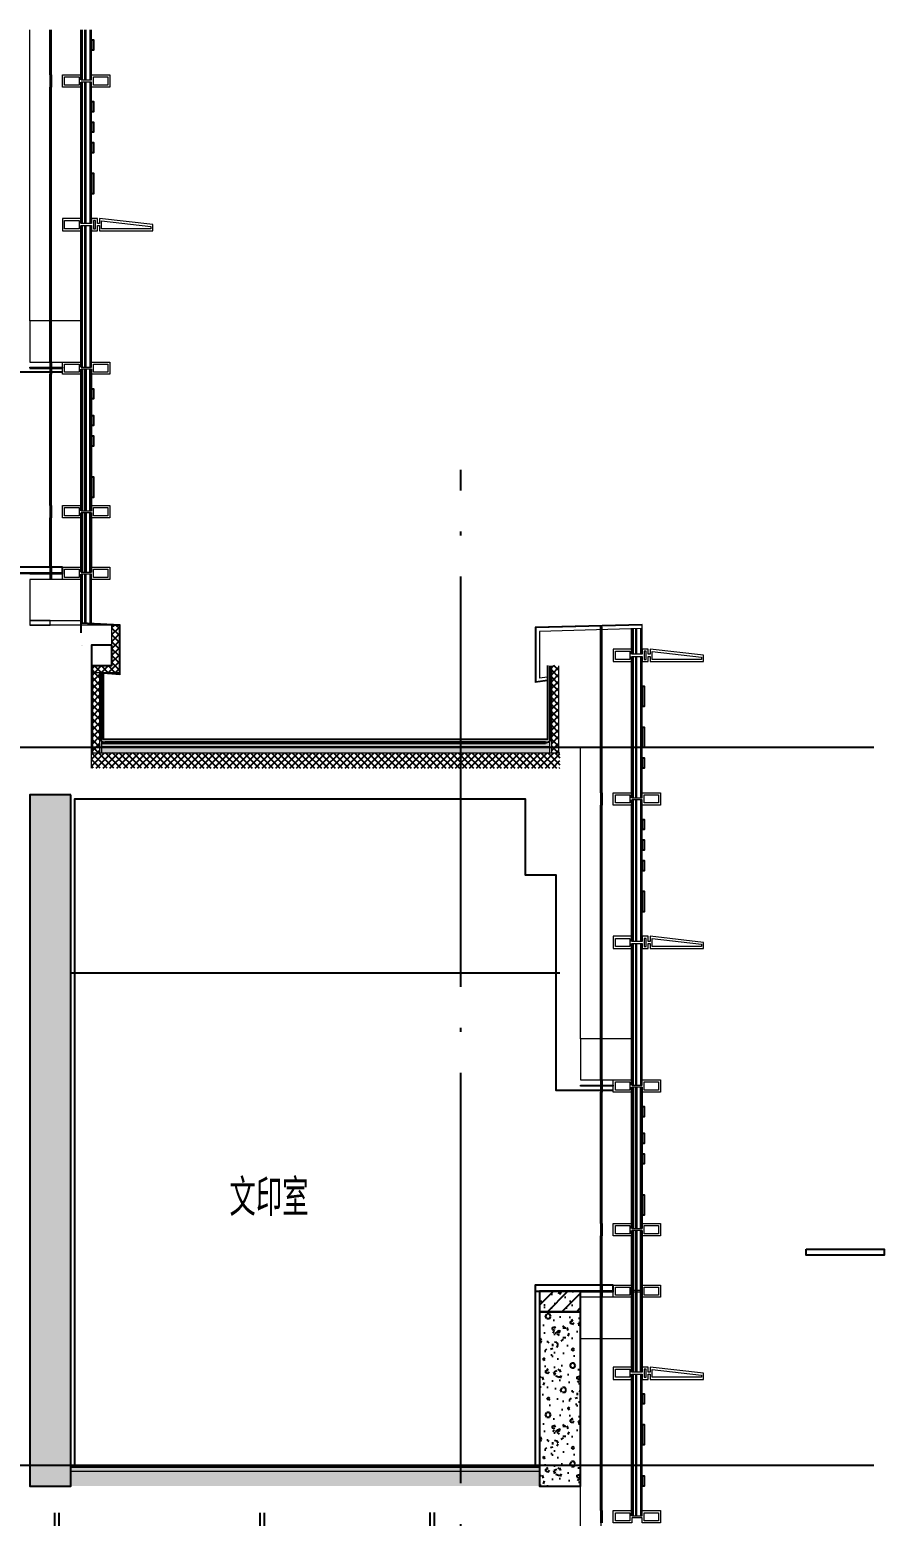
# Model space of a CAD drawing. Extents: x 1147314 to 1218578, y -272074 to -241968.
# Drawn here: x 1199896 to 1204059, y -259915 to -252668 of the extents above; entities that cross this region are included whole.
import ezdxf

# ---------------------------------------------------------------- set-up
doc = ezdxf.new("R2010")
doc.units = 0
doc.header["$LTSCALE"] = 1000
doc.header["$MEASUREMENT"] = 0
doc.linetypes.add('230303生产综合楼-平面图_t8$0$DOTE', pattern=[2.42, 2, -0.2, 0.02, -0.2])
doc.linetypes.add('DASH', pattern=[0.35, 0.25, -0.1])
for name, color, linetype in [('A-DOOR-FIRE', 4, 'Continuous'), ('A-SECT-SURF', 6, 'Continuous'), ('A-看线', 115, 'Continuous'), ('DOTE', 1, 'Continuous'), ('FF-窗帘-JYZS', 8, 'Continuous'), ('LY_MC_section A', 140, 'Continuous'), ('PUB_HATCH', 8, 'Continuous'), ('PUB_TEXT', 7, 'Continuous'), ('SURFACE', 6, 'Continuous'), ('WALL', 255, 'Continuous'), ('吊顶', 183, 'Continuous'), ('墙身保温', 21, 'Continuous'), ('墙身抹灰', 6, 'Continuous')]:
    doc.layers.add(name, color=color, linetype=linetype)
for name, color, linetype, lineweight in [('A-WALL-INSL', 241, 'Continuous', 0), ('WALL-CURT-GLAZ', 120, 'Continuous', 0), ('WALL-CURT-METL', 211, 'Continuous', 0), ('墙身分层线', 253, 'Continuous', 18)]:
    doc.layers.add(name, color=color, linetype=linetype, lineweight=lineweight)
doc.styles.add('_TCH_DIM', font='SIMPLEX', dxfattribs={"bigfont": 'GBCBIG'})

# ---------------------------------------------------------------- blocks, each defined once
blk = doc.blocks.new('A$C37e4a2ef')
at = {"layer": 'A-看线'}
for points in [[(196, -60), (196, 0)], [(200, -60), (200, 0)]]:
    blk.add_lwpolyline(points, dxfattribs=at)
at = {"layer": 'WALL-CURT-METL'}
for points in [[(140, -60), (50, -60), (50, -35), (0, -35), (0, -60), (-30, -60), (-30, -35), (-40, -35), (-40, -60), (-300, -60), (-300, -30), (-40, 0), (-40, -25), (-30, -25), (-30, 0), (0, 0), (0, -25), (50, -25), (50, 0), (140, 0)], [(-50, -50), (-50, -11.2), (-290, -38.9), (-290, -50)], [(-20, -10), (-10, -10), (-10, -50), (-20, -50)], [(130, -25), (130, -10), (60, -10), (60, -50), (130, -50)]]:
    blk.add_lwpolyline(points, close=True, dxfattribs=at)
blk = doc.blocks.new('A$C42b86bd6')
at = {"layer": 'A-看线'}
for points in [[(286, 0), (286, -60)], [(290, 0), (290, -60)]]:
    blk.add_lwpolyline(points, dxfattribs=at)
at = {"layer": 'WALL-CURT-METL'}
for points in [[(230, -60), (230, 0), (140, 0), (140, -25), (90, -25), (90, 0), (0, 0), (0, -60), (90, -60), (90, -35), (140, -35), (140, -60)], [(80, -25), (80, -10), (10, -10), (10, -50), (80, -50)], [(220, -50), (220, -10), (150, -10), (150, -35), (150, -50)]]:
    blk.add_lwpolyline(points, close=True, dxfattribs=at)
blk = doc.blocks.new('A$C827e71c0')
at = {"layer": 'A-DOOR-FIRE'}
blk.add_blockref('A$C42b86bd6', (-90, 0), dxfattribs=at)
blk = doc.blocks.new('A$C38d1714a')
at = {"layer": 'A-WALL-INSL'}
blk.add_lwpolyline([(0, 0), (250, 0), (250, -200), (0, -200)], close=True, dxfattribs=at)
blk = doc.blocks.new('A$Cb5ae1680')
at = {"layer": 'A-看线'}
for points in [[(44, 0), (44, 690)], [(50, 0), (50, 690)], [(196, 25), (196, 665)], [(200, 25), (200, 665)]]:
    blk.add_lwpolyline(points, dxfattribs=at)
at = {"layer": 'LY_MC_section A'}
for points in [[(0, 0), (0, 690)], [(6, 0), (6, 690)], [(25, 0), (25, 690)], [(31, 0), (31, 690)]]:
    blk.add_lwpolyline(points, dxfattribs=at)
blk = doc.blocks.new('A$C071d96ed')
at = {"layer": 'A-看线'}
for points in [[(44, -690), (44, 0)], [(50, -690), (50, 0)], [(196, -665), (196, -25)], [(200, -665), (200, -25)]]:
    blk.add_lwpolyline(points, dxfattribs=at)
at = {"layer": 'WALL-CURT-GLAZ'}
for p, q in [((0, -690), (0, 0)), ((6, -690), (6, 0)), ((25, -690), (25, 0)), ((31, -690), (31, 0))]:
    blk.add_line(p, q, dxfattribs=at)
blk = doc.blocks.new('A$Ca8bf0082')
at = {"layer": 'FF-窗帘-JYZS'}
blk.add_line((-7.2, -55.8), (-7.2, -424.9), dxfattribs=at)
for points in [[(0, -1.6), (64, -1.6), (64, 0), (0, 0)], [(-11.6, -420.7), (-2.8, -420.7), (-2.8, -432.6), (-11.6, -432.6)], [(-9.6, -422.7), (-4.8, -422.7), (-4.8, -430.6), (-9.6, -430.6)]]:
    blk.add_lwpolyline(points, close=True, dxfattribs=at)
blk.add_lwpolyline([(64, -1.6), (64, -44.8), (63.2, -51.2, -0.871795), (0.8, -51.2), (0, -44.8), (0, -1.6)], format="xyb", dxfattribs=at)
for centre, radius in [((32, -53.2), 39.2), ((32, -53.2), 28), ((32.4, -50.1), 2.73), ((-7.2, -424.9), 1.2)]:
    blk.add_circle(centre, radius, dxfattribs=at)
blk = doc.blocks.new('wuiyu')
at = {"layer": '吊顶'}
for points in [[(1198037.9, -259897.2), (1198037.9, -261016.2), (1198017.9, -261016.2), (1198017.9, -259897.2)], [(1199037.9, -259897.4), (1199037.9, -261016.5), (1199017.9, -261016.5), (1199017.9, -259897.4)], [(1200037.9, -259897.7), (1200037.9, -261016.7), (1200017.9, -261016.7), (1200017.9, -259897.7)], [(1201037.9, -259897.7), (1201037.9, -261017), (1201017.9, -261017), (1201017.9, -259897.7)], [(1201866.7, -259897.4), (1201866.7, -261016.7), (1201846.7, -261016.7), (1201846.7, -259897.4)], [(1202349, -260267.7), (1202349, -260816.6), (1202329, -260816.6), (1202329, -260267.7)], [(1202479, -261287.7), (1202400, -261287.6), (1202400, -260886.6), (1201988, -260886.6), (1201988, -261086.7), (1196766.2, -261087.4)], [(1202479, -261307.7), (1202398, -261307.6), (1202398, -261456.6), (1202380, -261456.6), (1202380, -260906.6), (1202008, -260906.6), (1202008, -261078.3), (1202158, -261078.3), (1202158, -261106.6), (1196766.2, -261107.4)], [(1202479, -261317.7), (1202408, -261317.6), (1202408, -261466.6), (1202370, -261466.6), (1202370, -260916.6), (1202018, -260916.6), (1202018, -261068.3), (1202149, -261068.3), (1202149, -261048.6), (1202168, -261048.6), (1202168, -261116.6), (1196766.2, -261117.4)]]:
    blk.add_lwpolyline(points, dxfattribs=at)
for points in [[(1202369, -260796.6), (1202309, -260796.6), (1202309, -260886.6), (1202369, -260886.6)], [(1198057.9, -260996.2), (1197997.9, -260996.2), (1197997.9, -261086.2), (1198057.9, -261086.2)], [(1199057.9, -260996.5), (1198997.9, -260996.5), (1198997.9, -261086.5), (1199057.9, -261086.5)], [(1200057.9, -260996.7), (1199997.9, -260996.7), (1199997.9, -261086.7), (1200057.9, -261086.7)], [(1201057.9, -260997), (1200997.9, -260997), (1200997.9, -261087), (1201057.9, -261087)], [(1201886.7, -260996.7), (1201826.7, -260996.7), (1201826.7, -261086.7), (1201886.7, -261086.7)], [(1201886.7, -260996.7), (1201826.7, -260996.7), (1201826.7, -261086.7), (1201886.7, -261086.7)]]:
    blk.add_lwpolyline(points, close=True, dxfattribs=at)
at = {"layer": 'FF-窗帘-JYZS'}
blk.add_blockref('A$Ca8bf0082', (1202497, -261317.7), dxfattribs=at)

msp = doc.modelspace()

# ---------------------------------------------------------------- hatches: boundary and pattern name
at = {"layer": 'PUB_HATCH'}
h = msp.add_hatch(dxfattribs=at)
h.set_pattern_fill('加气混凝土', color=256, scale=20, style=0)
h.set_pattern_definition([(0, (-1051287.84, 113167.33), (120, 240), [0, -240]), (0, (-1051428.24, 113134.93), (120, 240), [0, -240]), (0, (-1051350.24, 113132.53), (120, 240), [0, -240]), (0, (-1051265.04, 113203.33), (120, 240), [0, -240]), (0, (-1051364.64, 113120.53), (120, 240), [0, -240]), (0, (-1051241.04, 113354.53), (120, 240), [0, -240]), (0, (-1051314.24, 113335.33), (120, 240), [0, -240]), (0, (-1051275.84, 113305.33), (120, 240), [0, -240]), (0, (-1051471.44, 113300.53), (120, 240), [0, -240]), (0, (-1051353.84, 113289.73), (120, 240), [0, -240]), (0, (-1051399.44, 113228.53), (120, 240), [0, -240]), (0, (-1051397.04, 113138.53), (120, 240), [0, -240]), (0, (-1051307.04, 113128.93), (120, 240), [0, -240]), (0, (-1051241.04, 113234.53), (120, 240), [0, -240]), (0, (-1051465.44, 113197.33), (120, 240), [0, -240]), (0, (-1051445.04, 113238.13), (120, 240), [0, -240]), (0, (-1051351.44, 113221.33), (120, 240), [0, -240]), (0, (-1051385.04, 113186.53), (120, 240), [0, -240]), (0, (-1051404.24, 113265.73), (120, 240), [0, -240]), (0, (-1051374.24, 113355.73), (120, 240), [0, -240]), (0, (-1051455.84, 113146.93), (120, 240), [0, -240]), (0, (-1051323.84, 113306.53), (120, 240), [0, -240]), (0, (-1051435.44, 113310.13), (120, 240), [0, -240]), (0, (-1051454.64, 113341.33), (120, 240), [0, -240]), (130.601294, (-1051255.784, 113279.392), (-599.99999337, 720.00000315), [10.536622, -4414.8444]), (18.4349488, (-1051272.927, 113283.963), (599.9999978, 239.9999982), [10.842096, -1507.05116]), (90, (-1051272.93, 113273.68), (120, 240), [10.285714, -469.71426]), (161.565051, (-1051262.64, 113270.25), (-600.000003, 239.9999821), [10.842096, -1507.05116]), (53.1301023, (-1051262.64, 113270.25), (120.0000002, 239.9999999), [11.428572, -1188.5714]), (135, (-1051253.5, 113147.96), (-120.0000145, 239.9999838), [9.697464, -669.12504]), (45, (-1051267.21, 113147.96), (119.9999992, 239.999999), [9.697464, -669.12504]), (135, (-1051260.356, 113141.11), (-120.0000145, 239.9999838), [9.697464, -669.12504]), (45, (-1051260.356, 113141.11), (119.9999992, 239.999999), [9.697464, -669.12504]), (116.565051, (-1051368.93, 113309.1), (-2e-05, 479.999987), [12.77753, -255.5506]), (180, (-1051374.64, 113320.53), (-120, 240), [13.714286, -226.2857]), (63.434949, (-1051394.07, 113309.1), (1e-06, 479.999998), [12.77753, -255.5506]), (116.565051, (-1051388.36, 113297.68), (-2e-05, 479.999987), [12.77753, -255.5506]), (0, (-1051388.36, 113297.68), (120, 240), [13.714286, -226.2857]), (63.434949, (-1051374.64, 113297.68), (1e-06, 479.999998), [12.77753, -255.5506]), (107.102728, (-1051278.641, 113227.963), (-359.999986237, 1200.000001936), [15.544538, -6513.161]), (143.972626, (-1051283.213, 113242.82), (-2279.9999711, 1679.9999981), [15.544538, -3248.808]), (180, (-1051295.78, 113251.96), (-120, 240), [14.857142, -225.14284]), (36.0273733, (-1051323.213, 113242.82), (2279.99998315, 1679.99998189), [15.544538, -3248.808]), (71.5650511, (-1051327.784, 113229.106), (360.00000185, 1199.99999793), [14.456126, -1503.43712]), (107.102728, (-1051323.213, 113214.249), (-359.999986237, 1200.000001936), [15.544538, -6513.161]), (143.972626, (-1051310.641, 113205.106), (-2279.9999711, 1679.9999981), [15.544538, -3248.808]), (0, (-1051310.64, 113205.1), (120, 240), [14.857142, -225.14284]), (36.0273733, (-1051295.784, 113205.106), (2279.99998315, 1679.99998189), [15.544538, -3248.808]), (71.5650511, (-1051283.213, 113214.25), (360.00000185, 1199.99999793), [14.456126, -1503.43712]), (150.255118, (-1051276.356, 113339.963), (-360.00000085, 239.99999703), [9.214008, -1925.72784]), (90, (-1051284.36, 113335.39), (120, 240), [9.142858, -470.8571]), (29.7448813, (-1051284.356, 113335.392), (360.0000002, 239.99999888), [9.214008, -1925.72784]), (116.565051, (-1051332.36, 113169.68), (-2e-05, 479.999987), [12.77753, -255.5506]), (168.690067, (-1051338.07, 113181.106), (-1080.0000008, 239.99999398), [11.654902, -2435.8742]), (41.1859251, (-1051358.641, 113175.392), (2999.999981823, 2639.999976915), [12.148738, -5090.3208]), (90, (-1051358.64, 113163.96), (120, 240), [11.428572, -468.5714]), (138.814074, (-1051349.498, 113155.963), (-2999.999946676, 2640.000016815), [12.148738, -5090.3208]), (16.6992442, (-1051349.498, 113155.963), (3959.999970207, 1199.99998743), [11.93178, -4999.415]), (60.9453959, (-1051338.07, 113159.392), (119.99999968, 239.99999788), [11.766434, -4930.1358]), (109.983106, (-1051432.927, 113270.249), (-600.00000226, 1679.999995554), [13.3768, -5604.879]), (155.556045, (-1051437.498, 113282.82), (-1560.000005946, 719.99998504), [13.809194, -5786.0526]), (24.4439547, (-1051462.641, 113282.82), (1560.00000078, 719.999996537), [13.809194, -5786.0526]), (70.0168934, (-1051467.213, 113270.249), (600.00000181, 1679.99999583), [13.3768, -5604.879]), (109.983106, (-1051462.641, 113257.677), (-600.00000226, 1679.999995554), [13.3768, -5604.879]), (160.016893, (-1051450.07, 113253.106), (-600.00000035, 239.99998907), [13.3768, -2795.751]), (19.9831065, (-1051450.07, 113253.106), (599.9999967, 239.99999962), [13.3768, -2795.751]), (70.0168934, (-1051437.498, 113257.677), (600.00000181, 1679.99999583), [13.3768, -5604.879]), (122.005383, (-1051343.784, 113248.535), (-120.0000161, 239.99998775), [10.781693, -2253.3736]), (18.4349488, (-1051359.784, 113254.25), (599.9999978, 239.9999982), [10.842096, -1507.05116]), (90, (-1051359.78, 113243.96), (120, 240), [10.285714, -469.71426]), (161.565051, (-1051349.5, 113240.535), (-600.000003, 239.9999821), [10.842096, -1507.05116]), (54.4623222, (-1051349.498, 113240.535), (839.99999878, 1199.9999982), [9.831228, -4119.2846]), (116.565051, (-1051413.5, 113190.25), (-2e-05, 479.999987), [12.77753, -255.5506]), (180, (-1051419.21, 113201.68), (-120, 240), [12.571428, -227.42856]), (59.0362434, (-1051438.641, 113190.249), (120.00000039, 239.99999884), [13.32789, -2785.5288]), (120.963756, (-1051431.784, 113178.82), (-120.0000164, 239.99998898), [13.32789, -2785.5288]), (0, (-1051431.78, 113178.82), (120, 240), [12.571428, -227.42856]), (63.434949, (-1051419.21, 113178.82), (1e-06, 479.999998), [12.77753, -255.5506])])
h.paths.add_polyline_path([(1200096.2, -256397.7), (1199896.2, -256397.7), (1199896.2, -259767.7), (1200096.2, -259767.7)])
h = msp.add_hatch(dxfattribs=at)
h.set_pattern_fill('钢筋混凝土', color=256, scale=20, style=0)
h.set_pattern_definition([(45, (-1048875.84, 110750.507), (-35.3553391, 35.3553391), []), (50, (-1048875.84, 110750.51), (143.4520365, -12.550427), [15, -165]), (355, (-1048875.84, 110750.51), (-27.750267, 150.438427), [12, -132]), (100.4514, (-1048863.88, 110749.46), (115.701876, 137.887908), [12.748038, -140.228422]), (46.1842, (-1048875.84, 110790.5), (213.44821, -33.103803), [22.5, -247.5]), (96.6356, (-1048858.05, 110787.75), (186.932541, 194.823574), [19.122058, -210.3426]), (351.1842, (-1048875.84, 110790.5), (186.93239, 194.82372), [18, -198]), (21, (-1048855.84, 110780.51), (119.3814104, -80.523778), [15, -165]), (326, (-1048855.84, 110780.51), (48.663066, 145.030009), [12, -132]), (71.4514, (-1048845.89, 110773.8), (168.044526, 64.506099), [12.748038, -140.228422]), (37.5, (-1048875.84, 110750.507), (2.4319711, 66.5787708), [0, -130.4, 0, -134, 0, -132.5]), (7.5, (-1048875.84, 110750.51), (52.6139075, 78.8823424), [0, -76.4, 0, -127.4, 0, -50.5]), (327.5, (-1048920.44, 110750.51), (106.7644872, -4.5109743), [0, -50, 0, -156, 0, -207]), (317.5, (-1048940.44, 110750.51), (116.637234, 20.0209965), [0, -65, 0, -103.6, 0, -147])])
h.paths.add_polyline_path([(1202579, -258817.7), (1202379, -258817.7), (1202379, -258917.7), (1202579, -258917.7)])
h = msp.add_hatch(dxfattribs=at)
h.set_pattern_fill('加气混凝土', color=256, scale=20, style=0)
h.set_pattern_definition([(0, (-1048805.04, 110277.33), (120, 240), [0, -240]), (0, (-1048945.44, 110244.93), (120, 240), [0, -240]), (0, (-1048867.44, 110242.53), (120, 240), [0, -240]), (0, (-1048782.24, 110313.33), (120, 240), [0, -240]), (0, (-1048881.84, 110230.53), (120, 240), [0, -240]), (0, (-1048758.24, 110464.53), (120, 240), [0, -240]), (0, (-1048831.44, 110445.33), (120, 240), [0, -240]), (0, (-1048793.04, 110415.33), (120, 240), [0, -240]), (0, (-1048988.64, 110410.53), (120, 240), [0, -240]), (0, (-1048871.04, 110399.73), (120, 240), [0, -240]), (0, (-1048916.64, 110338.53), (120, 240), [0, -240]), (0, (-1048914.24, 110248.53), (120, 240), [0, -240]), (0, (-1048824.24, 110238.93), (120, 240), [0, -240]), (0, (-1048758.24, 110344.53), (120, 240), [0, -240]), (0, (-1048982.64, 110307.33), (120, 240), [0, -240]), (0, (-1048962.24, 110348.13), (120, 240), [0, -240]), (0, (-1048868.64, 110331.33), (120, 240), [0, -240]), (0, (-1048902.24, 110296.53), (120, 240), [0, -240]), (0, (-1048921.44, 110375.73), (120, 240), [0, -240]), (0, (-1048891.44, 110465.73), (120, 240), [0, -240]), (0, (-1048973.04, 110256.93), (120, 240), [0, -240]), (0, (-1048841.04, 110416.53), (120, 240), [0, -240]), (0, (-1048952.64, 110420.13), (120, 240), [0, -240]), (0, (-1048971.84, 110451.33), (120, 240), [0, -240]), (130.601294, (-1048772.98, 110389.387), (-599.99999337, 720.00000315), [10.536622, -4414.8444]), (18.4349488, (-1048790.123, 110393.96), (599.9999978, 239.9999982), [10.842096, -1507.05116]), (90, (-1048790.12, 110383.67), (120, 240), [10.285714, -469.71426]), (161.565051, (-1048779.837, 110380.245), (-600.000003, 239.9999821), [10.842096, -1507.05116]), (53.1301023, (-1048779.837, 110380.245), (120.0000002, 239.9999999), [11.428572, -1188.5714]), (135, (-1048770.69, 110257.96), (-120.0000145, 239.9999838), [9.697464, -669.12504]), (45, (-1048784.41, 110257.96), (119.9999992, 239.999999), [9.697464, -669.12504]), (135, (-1048777.55, 110251.1), (-120.0000145, 239.9999838), [9.697464, -669.12504]), (45, (-1048777.55, 110251.1), (119.9999992, 239.999999), [9.697464, -669.12504]), (116.565051, (-1048886.12, 110419.1), (-2e-05, 479.999987), [12.77753, -255.5506]), (180, (-1048891.84, 110430.53), (-120, 240), [13.714286, -226.2857]), (63.434949, (-1048911.27, 110419.1), (1e-06, 479.999998), [12.77753, -255.5506]), (116.565051, (-1048905.55, 110407.67), (-2e-05, 479.999987), [12.77753, -255.5506]), (0, (-1048905.55, 110407.67), (120, 240), [13.714286, -226.2857]), (63.434949, (-1048891.84, 110407.67), (1e-06, 479.999998), [12.77753, -255.5506]), (107.102728, (-1048795.837, 110337.959), (-359.999986237, 1200.000001936), [15.544538, -6513.161]), (143.972626, (-1048800.408, 110352.816), (-2279.9999711, 1679.9999981), [15.544538, -3248.808]), (180, (-1048812.98, 110361.96), (-120, 240), [14.857142, -225.14284]), (36.0273733, (-1048840.408, 110352.816), (2279.99998315, 1679.99998189), [15.544538, -3248.808]), (71.5650511, (-1048844.98, 110339.1), (360.00000185, 1199.99999793), [14.456126, -1503.43712]), (107.102728, (-1048840.408, 110324.245), (-359.999986237, 1200.000001936), [15.544538, -6513.161]), (143.972626, (-1048827.837, 110315.102), (-2279.9999711, 1679.9999981), [15.544538, -3248.808]), (0, (-1048827.84, 110315.1), (120, 240), [14.857142, -225.14284]), (36.0273733, (-1048812.98, 110315.102), (2279.99998315, 1679.99998189), [15.544538, -3248.808]), (71.5650511, (-1048800.41, 110324.245), (360.00000185, 1199.99999793), [14.456126, -1503.43712]), (150.255118, (-1048793.55, 110449.96), (-360.00000085, 239.99999703), [9.214008, -1925.72784]), (90, (-1048801.55, 110445.39), (120, 240), [9.142858, -470.8571]), (29.7448813, (-1048801.55, 110445.387), (360.0000002, 239.99999888), [9.214008, -1925.72784]), (116.565051, (-1048849.55, 110279.67), (-2e-05, 479.999987), [12.77753, -255.5506]), (168.690067, (-1048855.265, 110291.102), (-1080.0000008, 239.99999398), [11.654902, -2435.8742]), (41.1859251, (-1048875.837, 110285.388), (2999.999981823, 2639.999976915), [12.148738, -5090.3208]), (90, (-1048875.84, 110273.96), (120, 240), [11.428572, -468.5714]), (138.814074, (-1048866.694, 110265.959), (-2999.999946676, 2640.000016815), [12.148738, -5090.3208]), (16.6992442, (-1048866.694, 110265.959), (3959.999970207, 1199.99998743), [11.93178, -4999.415]), (60.9453959, (-1048855.265, 110269.388), (119.99999968, 239.99999788), [11.766434, -4930.1358]), (109.983106, (-1048950.123, 110380.245), (-600.00000226, 1679.999995554), [13.3768, -5604.879]), (155.556045, (-1048954.694, 110392.816), (-1560.000005946, 719.99998504), [13.809194, -5786.0526]), (24.4439547, (-1048979.837, 110392.816), (1560.00000078, 719.999996537), [13.809194, -5786.0526]), (70.0168934, (-1048984.408, 110380.245), (600.00000181, 1679.99999583), [13.3768, -5604.879]), (109.983106, (-1048979.837, 110367.673), (-600.00000226, 1679.999995554), [13.3768, -5604.879]), (160.016893, (-1048967.265, 110363.102), (-600.00000035, 239.99998907), [13.3768, -2795.751]), (19.9831065, (-1048967.265, 110363.102), (599.9999967, 239.99999962), [13.3768, -2795.751]), (70.0168934, (-1048954.694, 110367.673), (600.00000181, 1679.99999583), [13.3768, -5604.879]), (122.005383, (-1048860.98, 110358.53), (-120.0000161, 239.99998775), [10.781693, -2253.3736]), (18.4349488, (-1048876.98, 110364.245), (599.9999978, 239.9999982), [10.842096, -1507.05116]), (90, (-1048876.98, 110353.96), (120, 240), [10.285714, -469.71426]), (161.565051, (-1048866.694, 110350.53), (-600.000003, 239.9999821), [10.842096, -1507.05116]), (54.4623222, (-1048866.694, 110350.53), (839.99999878, 1199.9999982), [9.831228, -4119.2846]), (116.565051, (-1048930.7, 110300.24), (-2e-05, 479.999987), [12.77753, -255.5506]), (180, (-1048936.4, 110311.67), (-120, 240), [12.571428, -227.42856]), (59.0362434, (-1048955.837, 110300.245), (120.00000039, 239.99999884), [13.32789, -2785.5288]), (120.963756, (-1048948.98, 110288.816), (-120.0000164, 239.99998898), [13.32789, -2785.5288]), (0, (-1048948.98, 110288.82), (120, 240), [12.571428, -227.42856]), (63.434949, (-1048936.4, 110288.82), (1e-06, 479.999998), [12.77753, -255.5506])])
h.paths.add_polyline_path([(1202579, -258917.7), (1202379, -258917.7), (1202379, -259767.7), (1202579, -259767.7)])
h = msp.add_hatch(dxfattribs=at)
h.set_pattern_fill('加气混凝土', color=256, scale=10, style=0)
h.set_pattern_definition([(0, (48563.81, -39161.8), (60, 120), [0, -120]), (0, (48493.61, -39178), (60, 120), [0, -120]), (0, (48532.61, -39179.2), (60, 120), [0, -120]), (0, (48575.21, -39143.8), (60, 120), [0, -120]), (0, (48525.41, -39185.2), (60, 120), [0, -120]), (0, (48587.21, -39068.2), (60, 120), [0, -120]), (0, (48550.61, -39077.8), (60, 120), [0, -120]), (0, (48569.81, -39092.8), (60, 120), [0, -120]), (0, (48472.01, -39095.2), (60, 120), [0, -120]), (0, (48530.81, -39100.6), (60, 120), [0, -120]), (0, (48508.01, -39131.2), (60, 120), [0, -120]), (0, (48509.21, -39176.2), (60, 120), [0, -120]), (0, (48554.21, -39181), (60, 120), [0, -120]), (0, (48587.21, -39128.2), (60, 120), [0, -120]), (0, (48475.01, -39146.8), (60, 120), [0, -120]), (0, (48485.21, -39126.4), (60, 120), [0, -120]), (0, (48532.01, -39134.8), (60, 120), [0, -120]), (0, (48515.21, -39152.2), (60, 120), [0, -120]), (0, (48505.61, -39112.6), (60, 120), [0, -120]), (0, (48520.61, -39067.6), (60, 120), [0, -120]), (0, (48479.81, -39172), (60, 120), [0, -120]), (0, (48545.81, -39092.2), (60, 120), [0, -120]), (0, (48490.01, -39090.4), (60, 120), [0, -120]), (0, (48480.41, -39074.8), (60, 120), [0, -120]), (130.601294, (48579.837, -39105.767), (-299.999996686, 360.000001574), [5.268311, -2207.4222]), (18.4349488, (48571.265, -39103.481), (299.9999989, 119.9999991), [5.421048, -753.52558]), (90, (48571.265, -39108.624), (60, 120), [5.142857, -234.85713]), (161.565051, (48576.408, -39110.338), (-300.0000015, 119.99999105), [5.421048, -753.52558]), (53.1301023, (48576.408, -39110.338), (60.0000001, 119.99999994), [5.714286, -594.2857]), (135, (48580.98, -39171.48), (-60.0000073, 119.9999919), [4.848732, -334.56252]), (45, (48574.122, -39171.48), (59.9999996, 119.9999995), [4.848732, -334.56252]), (135, (48577.55, -39174.91), (-60.0000073, 119.9999919), [4.848732, -334.56252]), (45, (48577.55, -39174.91), (59.9999996, 119.9999995), [4.848732, -334.56252]), (116.565051, (48523.27, -39090.91), (-1e-05, 239.999993), [6.388765, -127.7753]), (180, (48520.41, -39085.2), (-60, 120), [6.857143, -113.14285]), (63.434949, (48510.69, -39090.91), (5e-07, 239.999999), [6.388765, -127.7753]), (116.565051, (48513.55, -39096.62), (-1e-05, 239.999993), [6.388765, -127.7753]), (0, (48513.55, -39096.62), (60, 120), [6.857143, -113.14285]), (63.434949, (48520.41, -39096.62), (5e-07, 239.999999), [6.388765, -127.7753]), (107.102728, (48568.408, -39131.481), (-179.999993118, 600.000000968), [7.772269, -3256.5805]), (143.972626, (48566.1225, -39124.053), (-1139.99998555, 839.99999905), [7.772269, -1624.404]), (180, (48559.84, -39119.48), (-60, 120), [7.428571, -112.57142]), (36.0273733, (48546.1225, -39124.053), (1139.999991575, 839.999990944), [7.772269, -1624.404]), (71.5650511, (48543.837, -39130.91), (180.00000092, 599.99999897), [7.228063, -751.71856]), (107.102728, (48546.1225, -39138.3383), (-179.999993118, 600.000000968), [7.772269, -3256.5805]), (143.972626, (48552.408, -39142.91), (-1139.99998555, 839.99999905), [7.772269, -1624.404]), (0, (48552.41, -39142.91), (60, 120), [7.428571, -112.57142]), (36.0273733, (48559.837, -39142.91), (1139.999991575, 839.999990944), [7.772269, -1624.404]), (71.5650511, (48566.122, -39138.338), (180.00000092, 599.99999897), [7.228063, -751.71856]), (150.255118, (48569.551, -39075.481), (-180.00000043, 119.99999851), [4.607004, -962.86392]), (90, (48565.55, -39077.767), (60, 120), [4.571429, -235.42855]), (29.7448813, (48565.551, -39077.767), (180.0000001, 119.99999944), [4.607004, -962.86392]), (116.565051, (48541.55, -39160.62), (-1e-05, 239.999993), [6.388765, -127.7753]), (168.690067, (48538.694, -39154.91), (-540.0000004, 119.99999699), [5.827451, -1217.9371]), (41.1859251, (48528.408, -39157.767), (1499.999990912, 1319.999988458), [6.074369, -2545.1604]), (90, (48528.41, -39163.48), (60, 120), [5.714286, -234.2857]), (138.814074, (48532.9796, -39167.481), (-1499.999973338, 1320.000008407), [6.074369, -2545.1604]), (16.6992442, (48532.9796, -39167.481), (1979.999985103, 599.999993716), [5.96589, -2499.7075]), (60.9453959, (48538.694, -39165.767), (59.99999984, 119.999998939), [5.883217, -2465.0679]), (109.983106, (48491.2653, -39110.3383), (-300.00000113, 839.999997777), [6.6884, -2802.4395]), (155.556045, (48488.9796, -39104.0526), (-780.000002973, 359.99999252), [6.904597, -2893.0263]), (24.4439547, (48476.408, -39104.0526), (780.00000039, 359.999998268), [6.904597, -2893.0263]), (70.0168934, (48474.1225, -39110.3383), (300.000000904, 839.999997916), [6.6884, -2802.4395]), (109.983106, (48476.408, -39116.624), (-300.00000113, 839.999997777), [6.6884, -2802.4395]), (160.016893, (48482.694, -39118.91), (-300.00000018, 119.99999453), [6.6884, -1397.8755]), (19.9831065, (48482.694, -39118.91), (299.99999835, 119.99999981), [6.6884, -1397.8755]), (70.0168934, (48488.9796, -39116.624), (300.000000904, 839.999997916), [6.6884, -2802.4395]), (122.005383, (48535.837, -39121.195), (-60.00000805, 119.99999387), [5.390846, -1126.6868]), (18.4349488, (48527.837, -39118.338), (299.9999989, 119.9999991), [5.421048, -753.52558]), (90, (48527.837, -39123.48), (60, 120), [5.142857, -234.85713]), (161.565051, (48532.98, -39125.195), (-300.0000015, 119.99999105), [5.421048, -753.52558]), (54.4623222, (48532.9796, -39125.1954), (419.99999939, 599.9999991), [4.915614, -2059.6423]), (116.565051, (48500.98, -39150.34), (-1e-05, 239.999993), [6.388765, -127.7753]), (180, (48498.12, -39144.62), (-60, 120), [6.285714, -113.71428]), (59.0362434, (48488.408, -39150.338), (60.000000195, 119.99999942), [6.663946, -1392.7644]), (120.963756, (48491.837, -39156.053), (-60.0000082, 119.99999449), [6.663946, -1392.7644]), (0, (48491.84, -39156.05), (60, 120), [6.285714, -113.71428]), (63.434949, (48498.12, -39156.05), (5e-07, 239.999999), [6.388765, -127.7753])])
h.paths.add_polyline_path([(1202546.2, -259767.7), (1202379, -259767.7), (1202379, -259697.7), (1200096.2, -259697.7), (1200096.2, -259767.7), (1202546.2, -259767.7)])
at = {"layer": '墙身保温'}
h = msp.add_hatch(dxfattribs=at)
h.set_pattern_fill('ANSI37', color=256, scale=15, style=0)
h.set_pattern_definition([(45, (0, 0), (-16.83798023, 16.83798023), []), (135, (0, 0), (-16.83798023, -16.83798023), [])])
h.paths.add_polyline_path([(1200201.2, -255767.8), (1200296.2, -255767.8), (1200296.3, -255570.8), (1200331.3, -255570.8), (1200331.3, -255767.8), (1200331.3, -255802.8), (1200201.2, -255802.8)])
h = msp.add_hatch(dxfattribs=at)
h.set_pattern_fill('ANSI37', color=256, scale=15, style=0)
h.set_pattern_definition([(45, (-24381.37, 135.016), (-16.83798023, 16.83798023), []), (135, (-24381.37, 135.016), (-16.83798023, -16.83798023), [])])
h.paths.add_polyline_path([(1200201.2, -255802.8), (1200236.2, -255802.8), (1200236.2, -256192.7), (1200201.2, -256192.7)])
edge = h.paths.add_edge_path()
edge.add_line((1200236.2, -255802.8), (1200236.2, -256142.7))
h = msp.add_hatch(dxfattribs=at)
h.set_pattern_fill('ANSI37', color=256, scale=15, style=0)
h.set_pattern_definition([(45, (-1237222.67, 228442.72), (-16.83798023, 16.83798023), []), (135, (-1237222.67, 228442.72), (-16.83798023, -16.83798023), [])])
h.paths.add_polyline_path([(1202439, -255767.7), (1202474, -255767.7), (1202474, -256192.7), (1202439, -256192.7)])
h = msp.add_hatch(dxfattribs=at)
h.set_pattern_fill('ANSI37', color=256, scale=15, style=0)
h.set_pattern_definition([(45, (-1237337.665, 227766.528), (-16.83798023, 16.83798023), []), (135, (-1237337.665, 227766.528), (-16.83798023, -16.83798023), [])])
h.paths.add_polyline_path([(1200196.2, -256192.7), (1200196.2, -256267.7), (1202479, -256267.7), (1202479, -256192.7)])
at = {"layer": '墙身分层线'}
h = msp.add_hatch(dxfattribs=at)
h.set_pattern_fill('混凝土', color=256, scale=10)
h.set_pattern_definition([(50, (-1233702.28, 227887.53), (71.7260183, -6.2752135), [7.5, -82.5]), (355, (-1233702.28, 227887.53), (-13.8751334, 75.2192134), [6, -66]), (100.4514, (-1233696.3, 227887.005), (57.8509382, 68.9439542), [6.374019, -70.1142112]), (46.1842, (-1233702.28, 227907.53), (106.724105, -16.5519014), [11.25, -123.75]), (96.6356, (-1233693.39, 227906.15), (93.4662706, 97.411787), [9.561029, -105.1713]), (351.1842, (-1233702.28, 227907.53), (93.4661945, 97.41186), [9, -99]), (21, (-1233692.28, 227902.53), (59.6907052, -40.261889), [7.5, -82.5]), (326, (-1233692.28, 227902.53), (24.3315332, 72.5150045), [6, -66]), (71.4514, (-1233687.305, 227899.17), (84.0222629, 32.2530497), [6.374019, -70.1142112]), (37.5, (-1233702.28, 227887.528), (1.21598553, 33.28938538), [0, -65.2, 0, -67, 0, -66.25]), (7.5, (-1233702.28, 227887.53), (26.30695374, 39.4411712), [0, -38.2, 0, -63.7, 0, -25.25]), (327.5, (-1233724.58, 227887.528), (53.38224362, -2.25548717), [0, -25, 0, -78, 0, -103.5]), (317.5, (-1233734.58, 227887.53), (58.3186169, 10.0104982), [0, -32.5, 0, -51.8, 0, -73.5])])
h.paths.add_polyline_path([(1200236.2, -256147.7), (1200236.2, -256192.7), (1202429, -256192.7), (1202429, -256147.7)])
h = msp.add_hatch(dxfattribs=at)
h.set_pattern_fill('混凝土', color=256, scale=10)
h.set_pattern_definition([(50, (48528.41, -39125.195), (71.7260183, -6.2752135), [7.5, -82.5]), (355, (48528.41, -39125.195), (-13.8751334, 75.2192134), [6, -66]), (100.4514, (48534.385, -39125.72), (57.850938, 68.9439542), [6.374019, -70.114211]), (46.1842, (48528.41, -39105.195), (106.724105, -16.5519014), [11.25, -123.75]), (96.6356, (48537.3, -39106.57), (93.466271, 97.411787), [9.561029, -105.1713]), (351.1842, (48528.41, -39105.2), (93.466195, 97.41186), [9, -99]), (21, (48538.41, -39110.195), (59.6907052, -40.261889), [7.5, -82.5]), (326, (48538.41, -39110.195), (24.331533, 72.5150045), [6, -66]), (71.4514, (48543.38, -39113.55), (84.022263, 32.2530497), [6.374019, -70.114211]), (37.5, (48528.408, -39125.195), (1.21598553, 33.2893854), [0, -65.2, 0, -67, 0, -66.25]), (7.5, (48528.408, -39125.195), (26.3069537, 39.4411712), [0, -38.2, 0, -63.7, 0, -25.25]), (327.5, (48506.108, -39125.195), (53.3822436, -2.2554872), [0, -25, 0, -78, 0, -103.5]), (317.5, (48496.11, -39125.195), (58.318617, 10.0104982), [0, -32.5, 0, -51.8, 0, -73.5])])
h.paths.add_polyline_path([(1202379, -259697.7), (1202379, -259677.7), (1200096.2, -259677.7), (1200096.2, -259697.7)])

# ---------------------------------------------------------------- linework, layer by layer
at = {"layer": 'A-SECT-SURF'}
for p, q in [((1202479, -256167.7), (1200196.2, -256167.7)), ((1202379, -259667.7), (1195673.5, -259667.7)), ((1200096.2, -259667.7), (1202379, -259667.7))]:
    msp.add_line(p, q, dxfattribs=at)
at = {"layer": 'A-WALL-INSL'}
for points in [[(1199996.2, -252667.7), (1199996.2, -254087.7), (1199896.2, -254087.7), (1199896.2, -252667.7)], [(1200296.3, -255570.8), (1199896.2, -255570.8)], [(1200296.3, -255667.8), (1200296.3, -255570.8)], [(1202679, -255747.7), (1202679, -256167.7)], [(1202679, -256167.7), (1202679, -257587.7), (1202579, -257587.7), (1202579, -256167.7)], [(1202579, -259667.7), (1202579, -259047.7), (1202679, -259047.7), (1202679, -259667.7)], [(1202679, -259667.7), (1202679, -261087.7), (1202579, -261087.7), (1202579, -259667.7)]]:
    msp.add_lwpolyline(points, dxfattribs=at)
for points in [[(1200146.2, -255347.7), (1199896.2, -255347.7), (1199896.2, -255547.7), (1200146.2, -255547.7)], [(1199896.2, -255547.7), (1199896.2, -255570.8), (1199996.2, -255570.8), (1199996.2, -255547.7)]]:
    msp.add_lwpolyline(points, close=True, dxfattribs=at)
at = {"layer": 'A-看线'}
msp.add_line((1202479, -257267.7), (1200096.2, -257267.7), dxfattribs=at)
for points in [[(1199996.2, -252887.7), (1199996.2, -252667.7)], [(1200000.2, -252887.7), (1200000.2, -252667.7)], [(1200146.2, -252912.7), (1200146.2, -252667.7)], [(1200152.2, -252912.7), (1200152.2, -252667.7)], [(1200146.2, -255312.7), (1200146.2, -255022.7)], [(1200152.2, -255312.7), (1200152.2, -255022.7)], [(1199996.2, -255287.7), (1199996.2, -255047.7)], [(1200000.2, -255287.7), (1200000.2, -255047.7)], [(1200146.2, -255607.8), (1200146.2, -255322.7)], [(1200152.2, -255558.2), (1200152.2, -255322.7)], [(1202679, -255687.8), (1202679, -255578.8)], [(1202683, -255687.8), (1202683, -255578.8)], [(1202829, -255712.7), (1202829, -255588.4)], [(1202835, -255712.7), (1202835, -255588.2)], [(1200146.2, -255667.8), (1200146.2, -255667.8)], [(1200146.2, -255667.8), (1200146.2, -255667.8)], [(1200152.2, -255667.8), (1200152.2, -255667.8)], [(1200152.2, -255667.8), (1200152.2, -255667.8)], [(1202679, -256167.7), (1202679, -255747.7)], [(1202679, -256167.7), (1202679, -255747.7)], [(1202683, -256167.7), (1202683, -255747.7)], [(1202683, -256167.7), (1202683, -255747.7)], [(1202829, -256167.7), (1202829, -255722.7)], [(1202835, -256167.7), (1202835, -255722.7)], [(1202679, -256387.7), (1202679, -256167.7)], [(1202683, -256387.7), (1202683, -256167.7)], [(1202829, -256412.7), (1202829, -256167.7)], [(1202835, -256412.7), (1202835, -256167.7)], [(1202679, -258787.7), (1202679, -258547.7)], [(1202683, -258787.7), (1202683, -258547.7)], [(1202829, -258812.7), (1202829, -258522.7)], [(1202835, -258812.7), (1202835, -258522.7)], [(1202679, -259187.7), (1202679, -258847.7)], [(1202683, -259187.7), (1202683, -258847.7)], [(1202829, -259212.7), (1202829, -258822.7)], [(1202835, -259212.7), (1202835, -258822.7)], [(1202829, -259667.7), (1202829, -259222.7)], [(1202835, -259667.7), (1202835, -259222.7)], [(1202679, -259667.7), (1202679, -259247.7)], [(1202683, -259667.7), (1202683, -259247.7)], [(1202679, -259887.7), (1202679, -259667.7)], [(1202683, -259887.7), (1202683, -259667.7)], [(1202829, -259912.7), (1202829, -259667.7)], [(1202835, -259912.7), (1202835, -259667.7)]]:
    msp.add_lwpolyline(points, dxfattribs=at)
at = {"layer": 'DOTE', "linetype": '230303生产综合楼-平面图_t8$0$DOTE'}
for points in [[(1201995.8, -271853.7), (1201995.8, -254813.5)], [(1204008.5, -256167.7), (1195673.5, -256167.7)], [(1204008.5, -259667.7), (1195673.5, -259667.7)]]:
    msp.add_lwpolyline(points, dxfattribs=at)
at = {"layer": 'LY_MC_section A', "color": 41}
for points in [[(1200196.2, -252717.7), (1200206.2, -252717.7), (1200206.2, -252767.7), (1200196.2, -252767.7)], [(1200196.2, -253017.7), (1200206.2, -253017.7), (1200206.2, -253067.7), (1200196.2, -253067.7)], [(1200196.2, -253117.7), (1200206.2, -253117.7), (1200206.2, -253167.7), (1200196.2, -253167.7)], [(1200196.2, -253217.7), (1200206.2, -253217.7), (1200206.2, -253267.7), (1200196.2, -253267.7)], [(1200196.2, -253367.7), (1200206.2, -253367.7), (1200206.2, -253467.7), (1200196.2, -253467.7)], [(1200196.2, -254417.7), (1200206.2, -254417.7), (1200206.2, -254467.7), (1200196.2, -254467.7)], [(1200196.2, -254547.7), (1200206.2, -254547.7), (1200206.2, -254597.7), (1200196.2, -254597.7)], [(1200196.2, -254647.7), (1200206.2, -254647.7), (1200206.2, -254697.7), (1200196.2, -254697.7)], [(1200196.2, -254847.7), (1200206.2, -254847.7), (1200206.2, -254947.7), (1200196.2, -254947.7)], [(1202879, -255867.7), (1202889, -255867.7), (1202889, -255967.7), (1202879, -255967.7)], [(1202879, -256067.7), (1202889, -256067.7), (1202889, -256167.7), (1202879, -256167.7)], [(1202879, -256217.7), (1202889, -256217.7), (1202889, -256267.7), (1202879, -256267.7)], [(1202879, -256217.7), (1202889, -256217.7), (1202889, -256267.7), (1202879, -256267.7)], [(1202879, -256517.7), (1202889, -256517.7), (1202889, -256567.7), (1202879, -256567.7)], [(1202879, -256617.7), (1202889, -256617.7), (1202889, -256667.7), (1202879, -256667.7)], [(1202879, -256717.7), (1202889, -256717.7), (1202889, -256767.7), (1202879, -256767.7)], [(1202879, -256867.7), (1202889, -256867.7), (1202889, -256967.7), (1202879, -256967.7)], [(1202879, -257917.7), (1202889, -257917.7), (1202889, -257967.7), (1202879, -257967.7)], [(1202879, -258047.7), (1202889, -258047.7), (1202889, -258097.7), (1202879, -258097.7)], [(1202879, -258147.7), (1202889, -258147.7), (1202889, -258197.7), (1202879, -258197.7)], [(1202879, -258347.7), (1202889, -258347.7), (1202889, -258447.7), (1202879, -258447.7)], [(1202879, -259317.7), (1202889, -259317.7), (1202889, -259367.7), (1202879, -259367.7)], [(1202879, -259467.7), (1202889, -259467.7), (1202889, -259567.7), (1202879, -259567.7)], [(1202879, -259717.7), (1202889, -259717.7), (1202889, -259767.7), (1202879, -259767.7)]]:
    msp.add_lwpolyline(points, close=True, dxfattribs=at)
at = {"layer": 'LY_MC_section A'}
for points in [[(1200165.2, -255312.7), (1200165.2, -255022.7)], [(1200171.2, -255312.7), (1200171.2, -255022.7)], [(1200190.2, -255312.7), (1200190.2, -255022.7)], [(1200196.2, -255312.7), (1200196.2, -255022.7)], [(1202848, -258812.7), (1202848, -258522.7)], [(1202854, -258812.7), (1202854, -258522.7)], [(1202873, -258812.7), (1202873, -258522.7)], [(1202879, -258812.7), (1202879, -258522.7)]]:
    msp.add_lwpolyline(points, dxfattribs=at)
at = {"layer": 'WALL'}
for points in [[(1200296.2, -255667.8), (1200196.2, -255667.8), (1200196.2, -255767.8), (1200296.2, -255767.8)], [(1200096.2, -256397.7), (1199896.2, -256397.7), (1199896.2, -259767.7), (1200096.2, -259767.7)], [(1202579, -258817.7), (1202379, -258817.7), (1202379, -258917.7), (1202579, -258917.7)], [(1202579, -258917.7), (1202379, -258917.7), (1202379, -259767.7), (1202579, -259767.7)]]:
    msp.add_lwpolyline(points, close=True, dxfattribs=at)
at = {"layer": 'WALL-CURT-GLAZ'}
for p, q in [((1200165.2, -252912.7), (1200165.2, -252667.7)), ((1200171.2, -252912.7), (1200171.2, -252667.7)), ((1200190.2, -252912.7), (1200190.2, -252667.7)), ((1200196.2, -252912.7), (1200196.2, -252667.7)), ((1200165.2, -255558.9), (1200165.2, -255322.7)), ((1200171.2, -255559.3), (1200171.2, -255322.7)), ((1200190.2, -255560.4), (1200190.2, -255322.7)), ((1200196.2, -255560.8), (1200196.2, -255322.7)), ((1202848, -255712.7), (1202848, -255587.9)), ((1202854, -255712.7), (1202854, -255587.7)), ((1202873, -255712.7), (1202873, -255587.2)), ((1202879, -255712.7), (1202879, -255567.2)), ((1202848, -256167.7), (1202848, -255722.7)), ((1202854, -256167.7), (1202854, -255722.7)), ((1202873, -256167.7), (1202873, -255722.7)), ((1202879, -256167.7), (1202879, -255722.7)), ((1202419, -255824.5), (1202379, -255829.9)), ((1202419, -255842.4), (1202359, -255849.9)), ((1202419, -255839.2), (1202362, -255846.9)), ((1202848, -256412.7), (1202848, -256167.7)), ((1202854, -256412.7), (1202854, -256167.7)), ((1202873, -256412.7), (1202873, -256167.7)), ((1202879, -256412.7), (1202879, -256167.7)), ((1202848, -259212.7), (1202848, -258822.7)), ((1202854, -259212.7), (1202854, -258822.7)), ((1202873, -259212.7), (1202873, -258822.7)), ((1202879, -259212.7), (1202879, -258822.7)), ((1202848, -259667.7), (1202848, -259222.7)), ((1202854, -259667.7), (1202854, -259222.7)), ((1202873, -259667.7), (1202873, -259222.7)), ((1202879, -259667.7), (1202879, -259222.7)), ((1202848, -259912.7), (1202848, -259667.7)), ((1202854, -259912.7), (1202854, -259667.7)), ((1202873, -259912.7), (1202873, -259667.7)), ((1202879, -259912.7), (1202879, -259667.7))]:
    msp.add_line(p, q, dxfattribs=at)
for points in [[(1199896.2, -254312.7), (1200056.1, -254312.7), (1200056.1, -254317.7), (1199896.2, -254317.7)], [(1199896.2, -255317.7), (1200056.1, -255317.7), (1200056.1, -255322.7), (1199896.2, -255322.7)], [(1202579.2, -257812.7), (1202739.1, -257812.7), (1202739.1, -257817.7), (1202579.2, -257817.7)], [(1202579, -258817.7), (1202738.9, -258817.7), (1202738.9, -258822.7), (1202579, -258822.7)]]:
    msp.add_lwpolyline(points, close=True, dxfattribs=at)
for points in [[(1200146.2, -255557.8), (1200334.3, -255567.8), (1200334.3, -255813.4), (1200256.2, -255805.8)], [(1200146.2, -255560.8), (1200331.3, -255570.8), (1200331.3, -255810), (1200256.2, -255802.8)], [(1202879, -255567.2), (1202359, -255580.9), (1202359, -255849.9)], [(1202879, -255570.2), (1202362, -255583.9), (1202362, -255846.9)], [(1202879, -255587), (1202379, -255600.9), (1202379, -255829.9)]]:
    msp.add_lwpolyline(points, dxfattribs=at)
at = {"layer": '墙身分层线'}
for p, q in [((1200196.2, -256267.7), (1200196.2, -255767.8)), ((1202429, -256192.7), (1202429, -255769.2)), ((1202439, -256192.7), (1202439, -255769.2)), ((1202474, -256192.7), (1202474, -255769.2)), ((1200196.2, -256192.7), (1202479, -256192.7)), ((1200246.2, -256147.7), (1202409, -256147.7)), ((1200246.2, -256162.7), (1202429, -256162.7)), ((1200261.2, -256137.7), (1202409, -256137.7)), ((1202379, -259677.7), (1200096.2, -259677.7)), ((1202379, -259697.7), (1200096.2, -259697.7))]:
    msp.add_line(p, q, dxfattribs=at)
msp.add_lwpolyline([(1200201.2, -255767.8), (1200296.2, -255767.8), (1200296.3, -255570.8), (1200331.3, -255570.8), (1200331.3, -255767.8), (1200331.3, -255802.8), (1200201.2, -255802.8)], close=True, dxfattribs=at)
at = {"layer": '墙身分层线', "color": 6, "linetype": 'DASH', "ltscale": 0.1, "const_width": 10}
msp.add_lwpolyline([(1200241.2, -255802.8), (1200241.2, -256122.7, 0.414214), (1200261.2, -256142.7), (1202414, -256142.7, 0.414213), (1202434, -256122.7), (1202434, -255767.7)], format="xyb", dxfattribs=at)
at = {"layer": '墙身分层线'}
for points in [[(1200196.2, -255767.8), (1200196.2, -256142.7)], [(1200201.2, -255767.8), (1200201.2, -256192.7)], [(1200236.2, -255767.8), (1200236.2, -255767.8)], [(1200236.2, -255802.8), (1200236.2, -256192.7)], [(1200246.2, -255767.8), (1200246.2, -255767.8)], [(1200246.2, -255802.8), (1200246.2, -256192.7)]]:
    msp.add_lwpolyline(points, dxfattribs=at)
at = {"layer": '墙身抹灰'}
for points in [[(1200056.2, -254337.7), (1199776.2, -254337.7), (1199776.2, -253387.7), (1199626.2, -253387.7), (1199626.2, -252917.7), (1197166.2, -252917.7), (1197166.2, -253487.7), (1196766.2, -253487.7), (1196766.2, -256167.7)], [(1199896.2, -254317.7), (1200056.2, -254317.7)], [(1200056.2, -255317.7), (1199696.2, -255317.7), (1199696.2, -256051.2)], [(1202419, -255767.7), (1202419, -256127.7), (1200256.2, -256127.7), (1200256.2, -255802.8)], [(1200116.2, -259667.7), (1200116.2, -256417.7), (1202309, -256417.7), (1202309, -256787.7), (1202459, -256787.7), (1202459, -257837.7), (1202739, -257837.7)], [(1202359, -258817.7), (1202359, -259667.7)], [(1202739, -258817.7), (1202379, -258817.7), (1202379, -259667.7)]]:
    msp.add_lwpolyline(points, dxfattribs=at)
for points in [[(1200056.2, -255287.7), (1199676.2, -255287.7), (1199676.2, -255317.7), (1200056.2, -255317.7)], [(1203678.9, -258612.7), (1204058.9, -258612.7), (1204058.9, -258642.7), (1203678.9, -258642.7)], [(1202739, -258787.7), (1202359, -258787.7), (1202359, -258817.7), (1202739, -258817.7)]]:
    msp.add_lwpolyline(points, close=True, dxfattribs=at)

# ---------------------------------------------------------------- block references
at = {"layer": 'A-DOOR-FIRE', "xscale": -1}
for name, p in [('A$C827e71c0', (1200196.2, -252887.7)), ('A$C37e4a2ef', (1200196.2, -253587.7)), ('A$C42b86bd6', (1200286.2, -254287.7)), ('A$C37e4a2ef', (1202879, -255687.7)), ('A$C827e71c0', (1202879, -256387.7)), ('A$C37e4a2ef', (1202879, -257087.7)), ('A$C42b86bd6', (1202969, -257787.7)), ('A$C37e4a2ef', (1202879, -259187.7)), ('A$C37e4a2ef', (1202879, -259187.7)), ('A$C827e71c0', (1202879, -259887.7))]:
    msp.add_blockref(name, p, dxfattribs=at)
at = {"layer": 'FF-窗帘-JYZS'}
msp.add_blockref('wuiyu', (0, 0), dxfattribs=at)
at = {"layer": 'LY_MC_section A', "xscale": -1}
for p in [(1200286.2, -254987.7), (1200286.2, -255287.7), (1202969, -258487.7), (1202969, -258787.7)]:
    msp.add_blockref('A$C42b86bd6', p, dxfattribs=at)
at = {"layer": 'SURFACE', "xscale": -1}
for name, p in [('A$C071d96ed', (1200196.2, -252922.7)), ('A$C071d96ed', (1200196.2, -253622.7)), ('A$C38d1714a', (1200146.2, -254087.7)), ('A$Cb5ae1680', (1200196.2, -255012.7)), ('A$C071d96ed', (1202879, -256422.7)), ('A$C071d96ed', (1202879, -257122.7)), ('A$C38d1714a', (1202829, -257587.7)), ('A$Cb5ae1680', (1202879, -258512.7)), ('A$Cb5ae1680', (1202879, -259212.7)), ('A$C38d1714a', (1202829, -258847.7))]:
    msp.add_blockref(name, p, dxfattribs=at)

# ---------------------------------------------------------------- texts
at = {"layer": 'PUB_TEXT', "style": '_TCH_DIM'}
msp.add_text('文印室', height=178.72, dxfattribs=at).set_placement((1200868.8, -258451.1))

doc.saveas('drawing.dxf')
